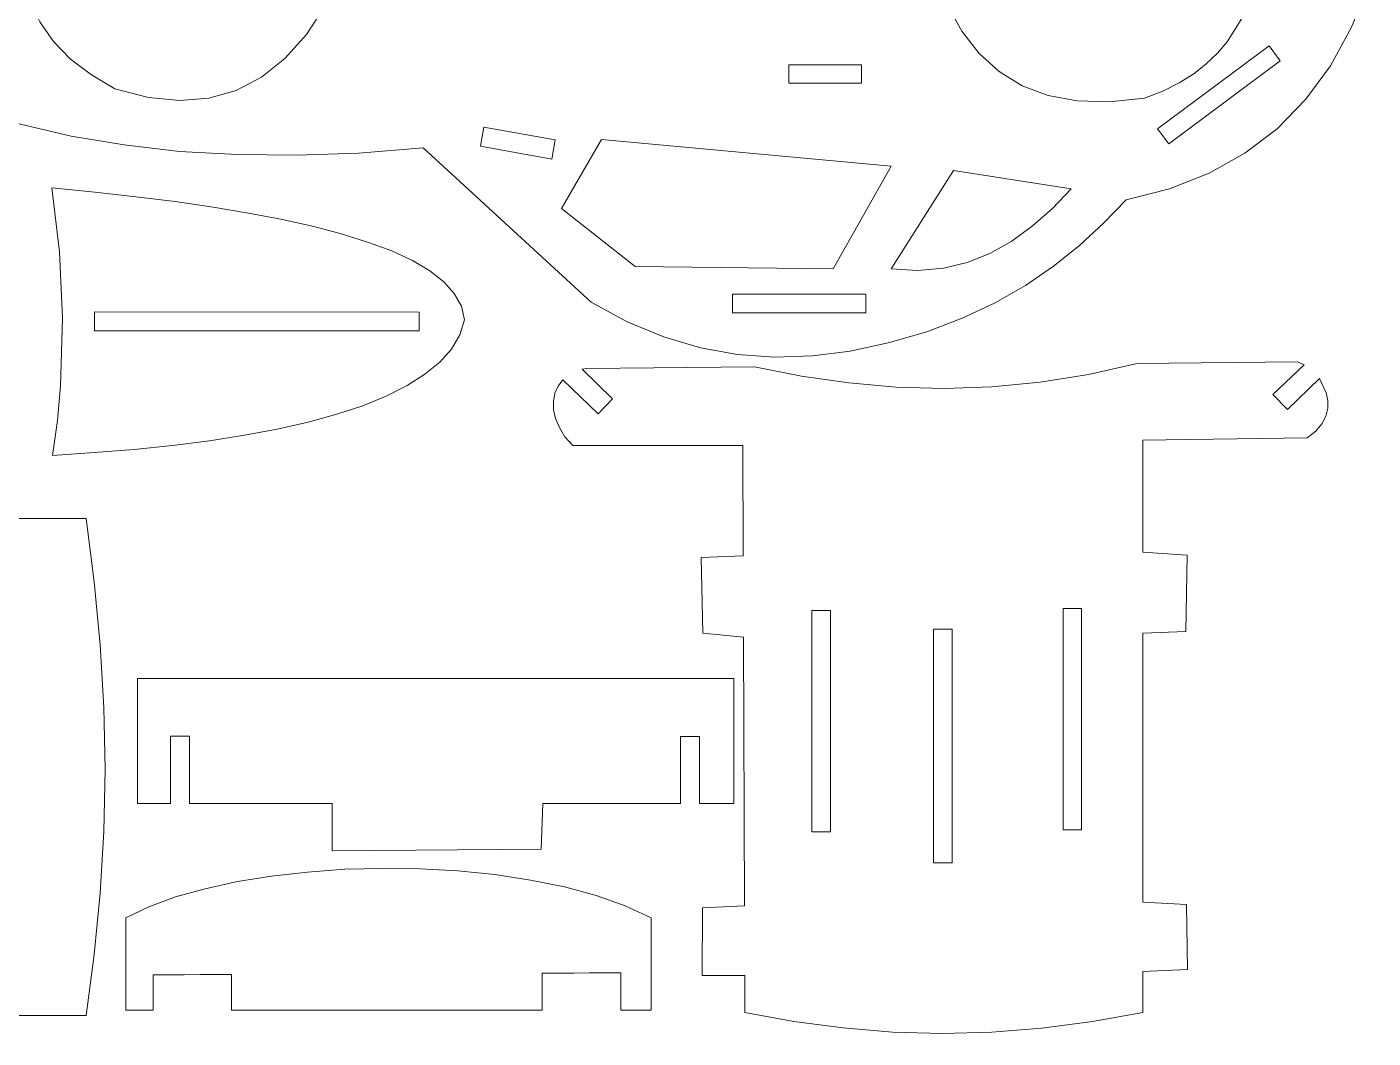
# Model space of a CAD drawing. Header units: millimetres. Extents: x -278 to 544, y 0 to 574.
# Drawn here: x -115.2 to 101.4, y 270.9 to 433.5 of the extents above; entities that cross this region are included whole.
import ezdxf

# ---------------------------------------------------------------- set-up
doc = ezdxf.new("R2010")
doc.units = ezdxf.units.MM
doc.header["$MEASUREMENT"] = 0
doc.layers.add('Camada 1', color=7, linetype='Continuous')
doc.layers.add('P', color=7, linetype='Continuous')

msp = doc.modelspace()

# ---------------------------------------------------------------- linework, layer by layer
at = {"layer": 'Camada 1', "color": 250, "lineweight": 9}
for points, knots in [([(-124.4336, 458.641), (-124.4336, 458.641), (-128.0576, 457.45), (-128.0576, 457.45), (-128.0576, 457.45), (-128.0576, 457.45), (-131.2601, 456.232), (-131.2601, 456.232), (-131.2601, 456.232), (-131.2601, 456.232), (-133.9586, 454.8835), (-133.9586, 454.8835), (-133.9586, 454.8835), (-133.9586, 454.8835), (-136.1546, 453.454), (-136.1546, 453.454), (-136.1546, 453.454), (-136.1546, 453.454), (-137.7686, 451.894), (-137.7686, 451.894), (-137.7686, 451.894), (-137.7686, 451.894), (-138.7736, 450.226), (-138.7736, 450.226), (-138.7736, 450.226), (-138.7736, 450.226), (-139.0376, 448.4005), (-139.0376, 448.4005), (-139.0376, 448.4005), (-139.0376, 448.4005), (-139.4621, 437.4205), (-139.4621, 437.4205), (-139.4621, 437.4205), (-139.4621, 437.4205), (-123.2156, 437.209), (-123.2156, 437.209), (-123.2156, 437.209), (-123.2156, 437.209), (-123.2156, 434.2195), (-123.2156, 434.2195), (-123.2156, 434.2195), (-123.2156, 434.2195), (-129.9101, 433.822), (-129.9101, 433.822), (-129.9101, 433.822), (-129.9101, 433.822), (-124.0886, 420.2755), (-124.0886, 420.2755), (-124.0886, 420.2755), (-124.0886, 420.2755), (-116.2571, 417.895), (-116.2571, 417.895), (-116.2571, 417.895), (-116.2571, 417.895), (-108.1346, 415.99), (-108.1346, 415.99), (-108.1346, 415.99), (-108.1346, 415.99), (-99.5891, 414.5605), (-99.5891, 414.5605), (-99.5891, 414.5605), (-99.5891, 414.5605), (-90.6986, 413.5285), (-90.6986, 413.5285), (-90.6986, 413.5285), (-90.6986, 413.5285), (-81.4121, 413.0005), (-81.4121, 413.0005), (-81.4121, 413.0005), (-81.4121, 413.0005), (-71.8076, 412.894), (-71.8076, 412.894), (-71.8076, 412.894), (-71.8076, 412.894), (-61.8056, 413.2645), (-61.8056, 413.2645), (-61.8056, 413.2645), (-61.8056, 413.2645), (-51.4616, 414.085), (-51.4616, 414.085), (-51.4616, 414.085), (-51.4616, 414.085), (-24.4211, 389.266), (-24.4211, 389.266), (-24.4211, 389.266), (-24.4211, 389.266), (-18.6266, 386.092), (-18.6266, 386.092), (-18.6266, 386.092), (-18.6266, 386.092), (-12.7526, 383.6845), (-12.7526, 383.6845), (-12.7526, 383.6845), (-12.7526, 383.6845), (-6.8261, 381.937), (-6.8261, 381.937), (-6.8261, 381.937), (-6.8261, 381.937), (-0.8726, 380.8525), (-0.8726, 380.8525), (-0.8726, 380.8525), (-0.8726, 380.8525), (5.1334, 380.4295), (5.1334, 380.4295), (5.1334, 380.4295), (5.1334, 380.4295), (11.1664, 380.641), (11.1664, 380.641), (11.1664, 380.641), (11.1664, 380.641), (17.2774, 381.382), (17.2774, 381.382), (17.2774, 381.382), (17.2774, 381.382), (23.3899, 382.705), (23.3899, 382.705), (23.3899, 382.705), (23.3899, 382.705), (29.5804, 384.5035), (29.5804, 384.5035), (29.5804, 384.5035), (29.5804, 384.5035), (35.2954, 386.6995), (35.2954, 386.6995), (35.2954, 386.6995), (35.2954, 386.6995), (40.5874, 389.188), (40.5874, 389.188), (40.5874, 389.188), (40.5874, 389.188), (45.4564, 391.966), (45.4564, 391.966), (45.4564, 391.966), (45.4564, 391.966), (49.9804, 395.0605), (49.9804, 395.0605), (49.9804, 395.0605), (49.9804, 395.0605), (54.1609, 398.395), (54.1609, 398.395), (54.1609, 398.395), (54.1609, 398.395), (58.0504, 401.9665), (58.0504, 401.9665), (58.0504, 401.9665), (58.0504, 401.9665), (61.7014, 405.724), (61.7014, 405.724), (61.7014, 405.724), (61.7014, 405.724), (68.6329, 407.497), (68.6329, 407.497), (68.6329, 407.497), (68.6329, 407.497), (75.0364, 410.0095), (75.0364, 410.0095), (75.0364, 410.0095), (75.0364, 410.0095), (80.7769, 413.2645), (80.7769, 413.2645), (80.7769, 413.2645), (80.7769, 413.2645), (85.9894, 417.1795), (85.9894, 417.1795), (85.9894, 417.1795), (85.9894, 417.1795), (90.5674, 421.9165), (90.5674, 421.9165), (90.5674, 421.9165), (90.5674, 421.9165), (94.5619, 427.288), (94.5619, 427.288), (94.5619, 427.288), (94.5619, 427.288), (97.9219, 433.5055), (97.9219, 433.5055), (97.9219, 433.5055), (97.9219, 433.5055), (100.7539, 440.3575), (100.7539, 440.3575), (100.7539, 440.3575), (100.7539, 440.3575), (100.9129, 440.914), (100.9129, 440.914), (100.9129, 440.914), (100.9129, 440.914), (89.4559, 440.914), (89.4559, 440.914), (89.4559, 440.914), (89.4559, 440.914), (89.4559, 443.8765), (89.4559, 443.8765), (89.4559, 443.8765), (89.4559, 443.8765), (101.4154, 443.8765), (101.4154, 443.8765), (101.4154, 443.8765), (101.4154, 443.8765), (101.3629, 447.184), (101.3629, 447.184), (101.3629, 447.184), (101.3629, 447.184), (100.3834, 449.989), (100.3834, 449.989), (100.3834, 449.989), (100.3834, 449.989), (98.6374, 452.3695), (98.6374, 452.3695), (98.6374, 452.3695), (98.6374, 452.3695), (96.0169, 454.249), (96.0169, 454.249), (96.0169, 454.249), (96.0169, 454.249), (84.3499, 454.249), (84.3499, 454.249), (84.3499, 454.249), (84.3499, 454.249), (84.0049, 449.1685), (84.0049, 449.1685), (84.0049, 449.1685), (84.0049, 449.1685), (83.3179, 444.247), (83.3179, 444.247), (83.3179, 444.247), (83.3179, 444.247), (82.1794, 439.564), (82.1794, 439.564), (82.1794, 439.564), (82.1794, 439.564), (80.4334, 435.199), (80.4334, 435.199), (80.4334, 435.199), (80.4334, 435.199), (77.9194, 431.176), (77.9194, 431.176), (77.9194, 431.176), (77.9194, 431.176), (76.3849, 429.3505), (76.3849, 429.3505), (76.3849, 429.3505), (76.3849, 429.3505), (74.5594, 427.6045), (74.5594, 427.6045), (74.5594, 427.6045), (74.5594, 427.6045), (72.5494, 426.0175), (72.5494, 426.0175), (72.5494, 426.0175), (72.5494, 426.0175), (70.1944, 424.5625), (70.1944, 424.5625), (70.1944, 424.5625), (70.1944, 424.5625), (67.5754, 423.2395), (67.5754, 423.2395), (67.5754, 423.2395), (67.5754, 423.2395), (64.6384, 422.101), (64.6384, 422.101), (64.6384, 422.101), (64.6384, 422.101), (58.9489, 421.519), (58.9489, 421.519), (58.9489, 421.519), (58.9489, 421.519), (53.7904, 421.651), (53.7904, 421.651), (53.7904, 421.651), (53.7904, 421.651), (49.1329, 422.5255), (49.1329, 422.5255), (49.1329, 422.5255), (49.1329, 422.5255), (44.9524, 424.0855), (44.9524, 424.0855), (44.9524, 424.0855), (44.9524, 424.0855), (41.2489, 426.361), (41.2489, 426.361), (41.2489, 426.361), (41.2489, 426.361), (38.0209, 429.271), (38.0209, 429.271), (38.0209, 429.271), (38.0209, 429.271), (35.2429, 432.844), (35.2429, 432.844), (35.2429, 432.844), (35.2429, 432.844), (32.8879, 437.077), (32.8879, 437.077), (32.8879, 437.077), (32.8879, 437.077), (-67.1246, 437.077), (-67.1246, 437.077), (-67.1246, 437.077), (-67.1246, 437.077), (-70.2731, 432.3415), (-70.2731, 432.3415), (-70.2731, 432.3415), (-70.2731, 432.3415), (-73.7126, 428.452), (-73.7126, 428.452), (-73.7126, 428.452), (-73.7126, 428.452), (-77.4701, 425.488), (-77.4701, 425.488), (-77.4701, 425.488), (-77.4701, 425.488), (-81.5711, 423.319), (-81.5711, 423.319), (-81.5711, 423.319), (-81.5711, 423.319), (-85.9886, 422.101), (-85.9886, 422.101), (-85.9886, 422.101), (-85.9886, 422.101), (-90.6461, 421.705), (-90.6461, 421.705), (-90.6461, 421.705), (-90.6461, 421.705), (-95.6996, 422.2075), (-95.6996, 422.2075), (-95.6996, 422.2075), (-95.6996, 422.2075), (-101.0711, 423.583), (-101.0711, 423.583), (-101.0711, 423.583), (-101.0711, 423.583), (-104.8541, 425.8315), (-104.8541, 425.8315), (-104.8541, 425.8315), (-104.8541, 425.8315), (-108.2141, 428.3725), (-108.2141, 428.3725), (-108.2141, 428.3725), (-108.2141, 428.3725), (-110.9921, 431.23), (-110.9921, 431.23), (-110.9921, 431.23), (-110.9921, 431.23), (-113.1881, 434.3515), (-113.1881, 434.3515), (-113.1881, 434.3515), (-113.1881, 434.3515), (-114.8816, 437.818), (-114.8816, 437.818), (-114.8816, 437.818), (-114.8816, 437.818), (-115.9136, 441.5755), (-115.9136, 441.5755), (-115.9136, 441.5755), (-115.9136, 441.5755), (-116.3111, 445.729), (-116.3111, 445.729), (-116.3111, 445.729), (-116.3111, 445.729), (-116.0201, 450.2005), (-116.0201, 450.2005), (-116.0201, 450.2005), (-116.0201, 450.2005), (-115.0676, 452.872), (-115.0676, 452.872), (-115.0676, 452.872), (-115.0676, 452.872), (-114.5906, 455.122), (-114.5906, 455.122), (-114.5906, 455.122), (-114.5906, 455.122), (-114.4856, 456.9475), (-114.4856, 456.9475), (-114.4856, 456.9475), (-114.4856, 456.9475), (-114.8291, 458.323), (-114.8291, 458.323), (-114.8291, 458.323), (-114.8291, 458.323), (-115.5701, 459.328), (-115.5701, 459.328), (-115.5701, 459.328), (-115.5701, 459.328), (-116.7596, 459.8845), (-116.7596, 459.8845), (-116.7596, 459.8845), (-116.7596, 459.8845), (-118.4006, 460.0165), (-118.4006, 460.0165), (-118.4006, 460.0165), (-118.4006, 460.0165), (-120.4376, 459.7255), (-120.4376, 459.7255), (-120.4376, 459.7255), (-120.4376, 459.7255), (-124.4336, 458.641), (-124.4336, 458.641)], [0, 0, 0, 0, 0.01, 0.01, 0.01, 0.01, 0.02, 0.02, 0.02, 0.02, 0.03, 0.03, 0.03, 0.03, 0.04, 0.04, 0.04, 0.04, 0.05, 0.05, 0.05, 0.05, 0.06, 0.06, 0.06, 0.06, 0.07, 0.07, 0.07, 0.07, 0.08, 0.08, 0.08, 0.08, 0.09, 0.09, 0.09, 0.09, 0.1, 0.1, 0.1, 0.1, 0.11, 0.11, 0.11, 0.11, 0.12, 0.12, 0.12, 0.12, 0.13, 0.13, 0.13, 0.13, 0.14, 0.14, 0.14, 0.14, 0.15, 0.15, 0.15, 0.15, 0.16, 0.16, 0.16, 0.16, 0.17, 0.17, 0.17, 0.17, 0.18, 0.18, 0.18, 0.18, 0.19, 0.19, 0.19, 0.19, 0.2, 0.2, 0.2, 0.2, 0.21, 0.21, 0.21, 0.21, 0.22, 0.22, 0.22, 0.22, 0.23, 0.23, 0.23, 0.23, 0.24, 0.24, 0.24, 0.24, 0.25, 0.25, 0.25, 0.25, 0.26, 0.26, 0.26, 0.26, 0.27, 0.27, 0.27, 0.27, 0.28, 0.28, 0.28, 0.28, 0.29, 0.29, 0.29, 0.29, 0.3, 0.3, 0.3, 0.3, 0.31, 0.31, 0.31, 0.31, 0.32, 0.32, 0.32, 0.32, 0.33, 0.33, 0.33, 0.33, 0.34, 0.34, 0.34, 0.34, 0.35, 0.35, 0.35, 0.35, 0.36, 0.36, 0.36, 0.36, 0.37, 0.37, 0.37, 0.37, 0.38, 0.38, 0.38, 0.38, 0.39, 0.39, 0.39, 0.39, 0.4, 0.4, 0.4, 0.4, 0.41, 0.41, 0.41, 0.41, 0.42, 0.42, 0.42, 0.42, 0.43, 0.43, 0.43, 0.43, 0.44, 0.44, 0.44, 0.44, 0.45, 0.45, 0.45, 0.45, 0.46, 0.46, 0.46, 0.46, 0.47, 0.47, 0.47, 0.47, 0.48, 0.48, 0.48, 0.48, 0.49, 0.49, 0.49, 0.49, 0.5, 0.5, 0.5, 0.5, 0.51, 0.51, 0.51, 0.51, 0.52, 0.52, 0.52, 0.52, 0.53, 0.53, 0.53, 0.53, 0.54, 0.54, 0.54, 0.54, 0.55, 0.55, 0.55, 0.55, 0.56, 0.56, 0.56, 0.56, 0.57, 0.57, 0.57, 0.57, 0.58, 0.58, 0.58, 0.58, 0.59, 0.59, 0.59, 0.59, 0.6, 0.6, 0.6, 0.6, 0.61, 0.61, 0.61, 0.61, 0.62, 0.62, 0.62, 0.62, 0.63, 0.63, 0.63, 0.63, 0.64, 0.64, 0.64, 0.64, 0.65, 0.65, 0.65, 0.65, 0.66, 0.66, 0.66, 0.66, 0.67, 0.67, 0.67, 0.67, 0.68, 0.68, 0.68, 0.68, 0.69, 0.69, 0.69, 0.69, 0.7, 0.7, 0.7, 0.7, 0.71, 0.71, 0.71, 0.71, 0.72, 0.72, 0.72, 0.72, 0.73, 0.73, 0.73, 0.73, 0.74, 0.74, 0.74, 0.74, 0.75, 0.75, 0.75, 0.75, 0.76, 0.76, 0.76, 0.76, 0.77, 0.77, 0.77, 0.77, 0.78, 0.78, 0.78, 0.78, 0.79, 0.79, 0.79, 0.79, 0.8, 0.8, 0.8, 0.8, 0.81, 0.81, 0.81, 0.81, 0.82, 0.82, 0.82, 0.82, 0.83, 0.83, 0.83, 0.83, 0.84, 0.84, 0.84, 0.84, 0.85, 0.85, 0.85, 0.85, 0.86, 0.86, 0.86, 0.86, 0.87, 0.87, 0.87, 0.87, 0.88, 0.88, 0.88, 0.88, 0.89, 0.89, 0.89, 0.89, 0.9, 0.9, 0.9, 0.9, 0.91, 0.91, 0.91, 0.91, 0.92, 0.92, 0.92, 0.92, 0.93, 0.93, 0.93, 0.93, 0.94, 0.94, 0.94, 0.94, 0.95, 0.95, 0.95, 0.95, 0.96, 0.96, 0.96, 0.96, 0.97, 0.97, 0.97, 0.97, 0.98, 0.98, 0.98, 0.98, 1, 1, 1, 1]), ([(84.6934, 430.5145), (84.6934, 430.5145), (66.7279, 417.154), (66.7279, 417.154), (66.7279, 417.154), (66.7279, 417.154), (68.5279, 414.7195), (68.5279, 414.7195), (68.5279, 414.7195), (68.5279, 414.7195), (86.4664, 428.0815), (86.4664, 428.0815), (86.4664, 428.0815), (86.4664, 428.0815), (84.6934, 430.5145), (84.6934, 430.5145)], [0, 0, 0, 0, 0.2, 0.2, 0.2, 0.2, 0.4, 0.4, 0.4, 0.4, 0.6, 0.6, 0.6, 0.6, 1, 1, 1, 1]), ([(19.0774, 427.4777), (19.0774, 427.4777), (7.4089, 427.4777), (7.4089, 427.4777), (7.4089, 427.4777), (7.4089, 427.4777), (7.4089, 424.4777), (7.4089, 424.4777), (7.4089, 424.4777), (7.4089, 424.4777), (19.0774, 424.4777), (19.0774, 424.4777), (19.0774, 424.4777), (19.0774, 424.4777), (19.0774, 427.4777), (19.0774, 427.4777)], [0, 0, 0, 0, 0.2, 0.2, 0.2, 0.2, 0.4, 0.4, 0.4, 0.4, 0.6, 0.6, 0.6, 0.6, 1, 1, 1, 1]), ([(-30.2156, 415.381), (-30.2156, 415.381), (-41.6981, 417.445), (-41.6981, 417.445), (-41.6981, 417.445), (-41.6981, 417.445), (-42.2276, 414.376), (-42.2276, 414.376), (-42.2276, 414.376), (-42.2276, 414.376), (-30.7706, 412.285), (-30.7706, 412.285), (-30.7706, 412.285), (-30.7706, 412.285), (-30.2156, 415.381), (-30.2156, 415.381)], [0, 0, 0, 0, 0.2, 0.2, 0.2, 0.2, 0.4, 0.4, 0.4, 0.4, 0.6, 0.6, 0.6, 0.6, 1, 1, 1, 1]), ([(23.8399, 411.148), (23.8399, 411.148), (-22.7531, 415.4335), (-22.7531, 415.4335), (-22.7531, 415.4335), (-22.7531, 415.4335), (-29.1836, 404.3215), (-29.1836, 404.3215), (-29.1836, 404.3215), (-29.1836, 404.3215), (-17.3561, 395.008), (-17.3561, 395.008), (-17.3561, 395.008), (-17.3561, 395.008), (14.4994, 394.6375), (14.4994, 394.6375), (14.4994, 394.6375), (14.4994, 394.6375), (23.8399, 411.148), (23.8399, 411.148)], [0, 0, 0, 0, 0.16666667, 0.16666667, 0.16666667, 0.16666667, 0.33333333, 0.33333333, 0.33333333, 0.33333333, 0.5, 0.5, 0.5, 0.5, 0.66666667, 0.66666667, 0.66666667, 0.66666667, 1, 1, 1, 1]), ([(33.8929, 410.434), (33.8929, 410.434), (23.8399, 394.6375), (23.8399, 394.6375), (23.8399, 394.6375), (23.8399, 394.6375), (28.1524, 394.3465), (28.1524, 394.3465), (28.1524, 394.3465), (28.1524, 394.3465), (32.2534, 394.717), (32.2534, 394.717), (32.2534, 394.717), (32.2534, 394.717), (36.0889, 395.6695), (36.0889, 395.6695), (36.0889, 395.6695), (36.0889, 395.6695), (39.7414, 397.1245), (39.7414, 397.1245), (39.7414, 397.1245), (39.7414, 397.1245), (43.2859, 399.109), (43.2859, 399.109), (43.2859, 399.109), (43.2859, 399.109), (46.5934, 401.5435), (46.5934, 401.5435), (46.5934, 401.5435), (46.5934, 401.5435), (49.7944, 404.3485), (49.7944, 404.3485), (49.7944, 404.3485), (49.7944, 404.3485), (52.8379, 407.5225), (52.8379, 407.5225), (52.8379, 407.5225), (52.8379, 407.5225), (33.8929, 410.434), (33.8929, 410.434)], [0, 0, 0, 0, 0.09090909, 0.09090909, 0.09090909, 0.09090909, 0.18181818, 0.18181818, 0.18181818, 0.18181818, 0.27272727, 0.27272727, 0.27272727, 0.27272727, 0.36363636, 0.36363636, 0.36363636, 0.36363636, 0.45454545, 0.45454545, 0.45454545, 0.45454545, 0.54545455, 0.54545455, 0.54545455, 0.54545455, 0.63636364, 0.63636364, 0.63636364, 0.63636364, 0.72727273, 0.72727273, 0.72727273, 0.72727273, 0.81818182, 0.81818182, 0.81818182, 0.81818182, 1, 1, 1, 1]), ([(19.7914, 390.5418), (19.7914, 390.5418), (-1.6661, 390.5418), (-1.6661, 390.5418), (-1.6661, 390.5418), (-1.6661, 390.5418), (-1.6661, 387.5418), (-1.6661, 387.5418), (-1.6661, 387.5418), (-1.6661, 387.5418), (19.7914, 387.5418), (19.7914, 387.5418), (19.7914, 387.5418), (19.7914, 387.5418), (19.7914, 390.5418), (19.7914, 390.5418)], [0, 0, 0, 0, 0.2, 0.2, 0.2, 0.2, 0.4, 0.4, 0.4, 0.4, 0.6, 0.6, 0.6, 0.6, 1, 1, 1, 1]), ([(-30.2662, 374.6146), (-30.2662, 374.6146), (-29.7637, 375.7786), (-29.7637, 375.7786), (-29.7637, 375.7786), (-29.7637, 375.7786), (-28.9702, 376.7566), (-28.9702, 376.7566), (-28.9702, 376.7566), (-28.9702, 376.7566), (-23.3077, 371.3326), (-23.3077, 371.3326), (-23.3077, 371.3326), (-23.3077, 371.3326), (-20.9797, 373.7401), (-20.9797, 373.7401), (-20.9797, 373.7401), (-20.9797, 373.7401), (-25.9012, 378.4771), (-25.9012, 378.4771), (-25.9012, 378.4771), (-25.9012, 378.4771), (-25.1857, 378.6091), (-25.1857, 378.6091), (-25.1857, 378.6091), (-25.1857, 378.6091), (1.8803, 378.8731), (1.8803, 378.8731), (1.8803, 378.8731), (1.8803, 378.8731), (9.4478, 377.3656), (9.4478, 377.3656), (9.4478, 377.3656), (9.4478, 377.3656), (17.0153, 376.2811), (17.0153, 376.2811), (17.0153, 376.2811), (17.0153, 376.2811), (24.6353, 375.5926), (24.6353, 375.5926), (24.6353, 375.5926), (24.6353, 375.5926), (32.3603, 375.4081), (32.3603, 375.4081), (32.3603, 375.4081), (32.3603, 375.4081), (40.0343, 375.6451), (40.0343, 375.6451), (40.0343, 375.6451), (40.0343, 375.6451), (47.8388, 376.3861), (47.8388, 376.3861), (47.8388, 376.3861), (47.8388, 376.3861), (55.5908, 377.6296), (55.5908, 377.6296), (55.5908, 377.6296), (55.5908, 377.6296), (63.4493, 379.4026), (63.4493, 379.4026), (63.4493, 379.4026), (63.4493, 379.4026), (89.2463, 379.6681), (89.2463, 379.6681), (89.2463, 379.6681), (89.2463, 379.6681), (90.3308, 379.2181), (90.3308, 379.2181), (90.3308, 379.2181), (90.3308, 379.2181), (85.2773, 374.4016), (85.2773, 374.4016), (85.2773, 374.4016), (85.2773, 374.4016), (87.6323, 371.9941), (87.6323, 371.9941), (87.6323, 371.9941), (87.6323, 371.9941), (92.7908, 376.9681), (92.7908, 376.9681), (92.7908, 376.9681), (92.7908, 376.9681), (93.8768, 374.6926), (93.8768, 374.6926), (93.8768, 374.6926), (93.8768, 374.6926), (94.1138, 373.4491), (94.1138, 373.4491), (94.1138, 373.4491), (94.1138, 373.4491), (94.1138, 372.2056), (94.1138, 372.2056), (94.1138, 372.2056), (94.1138, 372.2056), (93.7973, 370.9366), (93.7973, 370.9366), (93.7973, 370.9366), (93.7973, 370.9366), (93.1883, 369.6931), (93.1883, 369.6931), (93.1883, 369.6931), (93.1883, 369.6931), (92.2088, 368.5021), (92.2088, 368.5021), (92.2088, 368.5021), (92.2088, 368.5021), (90.8078, 367.4431), (90.8078, 367.4431), (90.8078, 367.4431), (90.8078, 367.4431), (64.3748, 367.0996), (64.3748, 367.0996), (64.3748, 367.0996), (64.3748, 367.0996), (64.3748, 349.0546), (64.3748, 349.0546), (64.3748, 349.0546), (64.3748, 349.0546), (71.5193, 348.5791), (71.5193, 348.5791), (71.5193, 348.5791), (71.5193, 348.5791), (71.2538, 336.3016), (71.2538, 336.3016), (71.2538, 336.3016), (71.2538, 336.3016), (64.3748, 336.0106), (64.3748, 336.0106), (64.3748, 336.0106), (64.3748, 336.0106), (64.3748, 292.7776), (64.3748, 292.7776), (64.3748, 292.7776), (64.3748, 292.7776), (71.3603, 292.3546), (71.3603, 292.3546), (71.3603, 292.3546), (71.3603, 292.3546), (71.5718, 281.9041), (71.5718, 281.9041), (71.5718, 281.9041), (71.5718, 281.9041), (64.3748, 281.5861), (64.3748, 281.5861), (64.3748, 281.5861), (64.3748, 281.5861), (64.3748, 275.0251), (64.3748, 275.0251), (64.3748, 275.0251), (64.3748, 275.0251), (56.2523, 273.5431), (56.2523, 273.5431), (56.2523, 273.5431), (56.2523, 273.5431), (48.1028, 272.4586), (48.1028, 272.4586), (48.1028, 272.4586), (48.1028, 272.4586), (40.0343, 271.8226), (40.0343, 271.8226), (40.0343, 271.8226), (40.0343, 271.8226), (32.0438, 271.6111), (32.0438, 271.6111), (32.0438, 271.6111), (32.0438, 271.6111), (24.0533, 271.8496), (24.0533, 271.8496), (24.0533, 271.8496), (24.0533, 271.8496), (16.1153, 272.5381), (16.1153, 272.5381), (16.1153, 272.5381), (16.1153, 272.5381), (8.1773, 273.5701), (8.1773, 273.5701), (8.1773, 273.5701), (8.1773, 273.5701), (0.3203, 275.0251), (0.3203, 275.0251), (0.3203, 275.0251), (0.3203, 275.0251), (0.2933, 280.9516), (0.2933, 280.9516), (0.2933, 280.9516), (0.2933, 280.9516), (-6.5857, 280.9516), (-6.5857, 280.9516), (-6.5857, 280.9516), (-6.5857, 280.9516), (-6.5062, 291.8251), (-6.5062, 291.8251), (-6.5062, 291.8251), (-6.5062, 291.8251), (0.2408, 292.1431), (0.2408, 292.1431), (0.2408, 292.1431), (0.2408, 292.1431), (0.0818, 335.4031), (0.0818, 335.4031), (0.0818, 335.4031), (0.0818, 335.4031), (-6.4537, 336.0106), (-6.4537, 336.0106), (-6.4537, 336.0106), (-6.4537, 336.0106), (-6.7177, 348.2086), (-6.7177, 348.2086), (-6.7177, 348.2086), (-6.7177, 348.2086), (0.0293, 348.4471), (0.0293, 348.4471), (0.0293, 348.4471), (0.0293, 348.4471), (0.0023, 366.1996), (0.0023, 366.1996), (0.0023, 366.1996), (0.0023, 366.1996), (-27.3817, 366.1996), (-27.3817, 366.1996), (-27.3817, 366.1996), (-27.3817, 366.1996), (-28.6522, 367.6291), (-28.6522, 367.6291), (-28.6522, 367.6291), (-28.6522, 367.6291), (-29.5522, 369.0841), (-29.5522, 369.0841), (-29.5522, 369.0841), (-29.5522, 369.0841), (-30.1867, 370.5391), (-30.1867, 370.5391), (-30.1867, 370.5391), (-30.1867, 370.5391), (-30.5047, 371.9686), (-30.5047, 371.9686), (-30.5047, 371.9686), (-30.5047, 371.9686), (-30.5047, 373.3171), (-30.5047, 373.3171), (-30.5047, 373.3171), (-30.5047, 373.3171), (-30.2662, 374.6146), (-30.2662, 374.6146)], [0, 0, 0, 0, 0.01612903, 0.01612903, 0.01612903, 0.01612903, 0.03225806, 0.03225806, 0.03225806, 0.03225806, 0.0483871, 0.0483871, 0.0483871, 0.0483871, 0.06451613, 0.06451613, 0.06451613, 0.06451613, 0.08064516, 0.08064516, 0.08064516, 0.08064516, 0.09677419, 0.09677419, 0.09677419, 0.09677419, 0.11290323, 0.11290323, 0.11290323, 0.11290323, 0.12903226, 0.12903226, 0.12903226, 0.12903226, 0.14516129, 0.14516129, 0.14516129, 0.14516129, 0.16129032, 0.16129032, 0.16129032, 0.16129032, 0.17741935, 0.17741935, 0.17741935, 0.17741935, 0.19354839, 0.19354839, 0.19354839, 0.19354839, 0.20967742, 0.20967742, 0.20967742, 0.20967742, 0.22580645, 0.22580645, 0.22580645, 0.22580645, 0.24193548, 0.24193548, 0.24193548, 0.24193548, 0.25806452, 0.25806452, 0.25806452, 0.25806452, 0.27419355, 0.27419355, 0.27419355, 0.27419355, 0.29032258, 0.29032258, 0.29032258, 0.29032258, 0.30645161, 0.30645161, 0.30645161, 0.30645161, 0.32258065, 0.32258065, 0.32258065, 0.32258065, 0.33870968, 0.33870968, 0.33870968, 0.33870968, 0.35483871, 0.35483871, 0.35483871, 0.35483871, 0.37096774, 0.37096774, 0.37096774, 0.37096774, 0.38709677, 0.38709677, 0.38709677, 0.38709677, 0.40322581, 0.40322581, 0.40322581, 0.40322581, 0.41935484, 0.41935484, 0.41935484, 0.41935484, 0.43548387, 0.43548387, 0.43548387, 0.43548387, 0.4516129, 0.4516129, 0.4516129, 0.4516129, 0.46774194, 0.46774194, 0.46774194, 0.46774194, 0.48387097, 0.48387097, 0.48387097, 0.48387097, 0.5, 0.5, 0.5, 0.5, 0.51612903, 0.51612903, 0.51612903, 0.51612903, 0.53225806, 0.53225806, 0.53225806, 0.53225806, 0.5483871, 0.5483871, 0.5483871, 0.5483871, 0.56451613, 0.56451613, 0.56451613, 0.56451613, 0.58064516, 0.58064516, 0.58064516, 0.58064516, 0.59677419, 0.59677419, 0.59677419, 0.59677419, 0.61290323, 0.61290323, 0.61290323, 0.61290323, 0.62903226, 0.62903226, 0.62903226, 0.62903226, 0.64516129, 0.64516129, 0.64516129, 0.64516129, 0.66129032, 0.66129032, 0.66129032, 0.66129032, 0.67741935, 0.67741935, 0.67741935, 0.67741935, 0.69354839, 0.69354839, 0.69354839, 0.69354839, 0.70967742, 0.70967742, 0.70967742, 0.70967742, 0.72580645, 0.72580645, 0.72580645, 0.72580645, 0.74193548, 0.74193548, 0.74193548, 0.74193548, 0.75806452, 0.75806452, 0.75806452, 0.75806452, 0.77419355, 0.77419355, 0.77419355, 0.77419355, 0.79032258, 0.79032258, 0.79032258, 0.79032258, 0.80645161, 0.80645161, 0.80645161, 0.80645161, 0.82258065, 0.82258065, 0.82258065, 0.82258065, 0.83870968, 0.83870968, 0.83870968, 0.83870968, 0.85483871, 0.85483871, 0.85483871, 0.85483871, 0.87096774, 0.87096774, 0.87096774, 0.87096774, 0.88709677, 0.88709677, 0.88709677, 0.88709677, 0.90322581, 0.90322581, 0.90322581, 0.90322581, 0.91935484, 0.91935484, 0.91935484, 0.91935484, 0.93548387, 0.93548387, 0.93548387, 0.93548387, 0.9516129, 0.9516129, 0.9516129, 0.9516129, 0.96774194, 0.96774194, 0.96774194, 0.96774194, 1, 1, 1, 1]), ([(-147.2648, 274.5448), (-147.2648, 274.5448), (-164.4893, 274.5448), (-164.4893, 274.5448), (-164.4893, 274.5448), (-164.4893, 274.5448), (-164.4893, 354.4483), (-164.4893, 354.4483), (-164.4893, 354.4483), (-164.4893, 354.4483), (-147.4508, 354.4483), (-147.4508, 354.4483), (-147.4508, 354.4483), (-147.4508, 354.4483), (-147.2648, 357.6763), (-147.2648, 357.6763), (-147.2648, 357.6763), (-147.2648, 357.6763), (-123.8498, 357.9943), (-123.8498, 357.9943), (-123.8498, 357.9943), (-123.8498, 357.9943), (-123.6383, 354.4483), (-123.6383, 354.4483), (-123.6383, 354.4483), (-123.6383, 354.4483), (-105.7253, 354.4483), (-105.7253, 354.4483), (-105.7253, 354.4483), (-105.7253, 354.4483), (-104.4023, 344.2618), (-104.4023, 344.2618), (-104.4023, 344.2618), (-104.4023, 344.2618), (-103.4498, 334.1278), (-103.4498, 334.1278), (-103.4498, 334.1278), (-103.4498, 334.1278), (-102.8423, 324.0478), (-102.8423, 324.0478), (-102.8423, 324.0478), (-102.8423, 324.0478), (-102.6563, 314.0728), (-102.6563, 314.0728), (-102.6563, 314.0728), (-102.6563, 314.0728), (-102.8423, 304.0978), (-102.8423, 304.0978), (-102.8423, 304.0978), (-102.8423, 304.0978), (-103.4498, 294.1768), (-103.4498, 294.1768), (-103.4498, 294.1768), (-103.4498, 294.1768), (-104.4023, 284.3338), (-104.4023, 284.3338), (-104.4023, 284.3338), (-104.4023, 284.3338), (-105.7253, 274.5448), (-105.7253, 274.5448), (-105.7253, 274.5448), (-105.7253, 274.5448), (-123.6383, 274.5448), (-123.6383, 274.5448), (-123.6383, 274.5448), (-123.6383, 274.5448), (-124.0883, 270.9988), (-124.0883, 270.9988), (-124.0883, 270.9988), (-124.0883, 270.9988), (-147.0278, 270.8923), (-147.0278, 270.8923), (-147.0278, 270.8923), (-147.0278, 270.8923), (-147.2648, 274.5448), (-147.2648, 274.5448)], [0, 0, 0, 0, 0.05, 0.05, 0.05, 0.05, 0.1, 0.1, 0.1, 0.1, 0.15, 0.15, 0.15, 0.15, 0.2, 0.2, 0.2, 0.2, 0.25, 0.25, 0.25, 0.25, 0.3, 0.3, 0.3, 0.3, 0.35, 0.35, 0.35, 0.35, 0.4, 0.4, 0.4, 0.4, 0.45, 0.45, 0.45, 0.45, 0.5, 0.5, 0.5, 0.5, 0.55, 0.55, 0.55, 0.55, 0.6, 0.6, 0.6, 0.6, 0.65, 0.65, 0.65, 0.65, 0.7, 0.7, 0.7, 0.7, 0.75, 0.75, 0.75, 0.75, 0.8, 0.8, 0.8, 0.8, 0.85, 0.85, 0.85, 0.85, 0.9, 0.9, 0.9, 0.9, 1, 1, 1, 1]), ([(11.0836, 304.0501), (11.0836, 304.0501), (11.0836, 339.6886), (11.0836, 339.6886), (11.0836, 339.6886), (11.0836, 339.6886), (14.0836, 339.6886), (14.0836, 339.6886), (14.0836, 339.6886), (14.0836, 339.6886), (14.0836, 304.0501), (14.0836, 304.0501), (14.0836, 304.0501), (14.0836, 304.0501), (11.0836, 304.0501), (11.0836, 304.0501)], [0, 0, 0, 0, 0.2, 0.2, 0.2, 0.2, 0.4, 0.4, 0.4, 0.4, 0.6, 0.6, 0.6, 0.6, 1, 1, 1, 1]), ([(51.5116, 304.3666), (51.5116, 304.3666), (51.5116, 340.0066), (51.5116, 340.0066), (51.5116, 340.0066), (51.5116, 340.0066), (54.5116, 340.0066), (54.5116, 340.0066), (54.5116, 340.0066), (54.5116, 340.0066), (54.5116, 304.3666), (54.5116, 304.3666), (54.5116, 304.3666), (54.5116, 304.3666), (51.5116, 304.3666), (51.5116, 304.3666)], [0, 0, 0, 0, 0.2, 0.2, 0.2, 0.2, 0.4, 0.4, 0.4, 0.4, 0.6, 0.6, 0.6, 0.6, 1, 1, 1, 1]), ([(30.6758, 299.1016), (30.6758, 299.1016), (30.6758, 336.6466), (30.6758, 336.6466), (30.6758, 336.6466), (30.6758, 336.6466), (33.6758, 336.6466), (33.6758, 336.6466), (33.6758, 336.6466), (33.6758, 336.6466), (33.6758, 299.1016), (33.6758, 299.1016), (33.6758, 299.1016), (33.6758, 299.1016), (30.6758, 299.1016), (30.6758, 299.1016)], [0, 0, 0, 0, 0.2, 0.2, 0.2, 0.2, 0.4, 0.4, 0.4, 0.4, 0.6, 0.6, 0.6, 0.6, 1, 1, 1, 1]), ([(-97.4706, 328.7295), (-97.4706, 328.7295), (-1.4796, 328.7295), (-1.4796, 328.7295), (-1.4796, 328.7295), (-1.4796, 328.7295), (-1.4796, 308.649), (-1.4796, 308.649), (-1.4796, 308.649), (-1.4796, 308.649), (-6.9831, 308.649), (-6.9831, 308.649), (-6.9831, 308.649), (-6.9831, 308.649), (-6.9831, 319.3905), (-6.9831, 319.3905), (-6.9831, 319.3905), (-6.9831, 319.3905), (-10.0791, 319.3905), (-10.0791, 319.3905), (-10.0791, 319.3905), (-10.0791, 319.3905), (-10.0791, 308.649), (-10.0791, 308.649), (-10.0791, 308.649), (-10.0791, 308.649), (-32.1981, 308.649), (-32.1981, 308.649), (-32.1981, 308.649), (-32.1981, 308.649), (-32.4891, 301.266), (-32.4891, 301.266), (-32.4891, 301.266), (-32.4891, 301.266), (-66.0906, 301.002), (-66.0906, 301.002), (-66.0906, 301.002), (-66.0906, 301.002), (-66.1431, 308.649), (-66.1431, 308.649), (-66.1431, 308.649), (-66.1431, 308.649), (-89.0571, 308.649), (-89.0571, 308.649), (-89.0571, 308.649), (-89.0571, 308.649), (-89.0571, 319.47), (-89.0571, 319.47), (-89.0571, 319.47), (-89.0571, 319.47), (-92.1261, 319.47), (-92.1261, 319.47), (-92.1261, 319.47), (-92.1261, 319.47), (-92.1261, 308.649), (-92.1261, 308.649), (-92.1261, 308.649), (-92.1261, 308.649), (-97.4706, 308.649), (-97.4706, 308.649), (-97.4706, 308.649), (-97.4706, 308.649), (-97.4706, 328.7295), (-97.4706, 328.7295)], [0, 0, 0, 0, 0.05882353, 0.05882353, 0.05882353, 0.05882353, 0.11764706, 0.11764706, 0.11764706, 0.11764706, 0.17647059, 0.17647059, 0.17647059, 0.17647059, 0.23529412, 0.23529412, 0.23529412, 0.23529412, 0.29411765, 0.29411765, 0.29411765, 0.29411765, 0.35294118, 0.35294118, 0.35294118, 0.35294118, 0.41176471, 0.41176471, 0.41176471, 0.41176471, 0.47058824, 0.47058824, 0.47058824, 0.47058824, 0.52941176, 0.52941176, 0.52941176, 0.52941176, 0.58823529, 0.58823529, 0.58823529, 0.58823529, 0.64705882, 0.64705882, 0.64705882, 0.64705882, 0.70588235, 0.70588235, 0.70588235, 0.70588235, 0.76470588, 0.76470588, 0.76470588, 0.76470588, 0.82352941, 0.82352941, 0.82352941, 0.82352941, 0.88235294, 0.88235294, 0.88235294, 0.88235294, 1, 1, 1, 1]), ([(-14.7756, 275.3637), (-14.7756, 275.3637), (-19.6701, 275.3637), (-19.6701, 275.3637), (-19.6701, 275.3637), (-19.6701, 275.3637), (-19.6701, 281.3697), (-19.6701, 281.3697), (-19.6701, 281.3697), (-19.6701, 281.3697), (-22.2096, 281.3697), (-22.2096, 281.3697), (-22.2096, 281.3697), (-22.2096, 281.3697), (-24.6966, 281.3697), (-24.6966, 281.3697), (-24.6966, 281.3697), (-24.6966, 281.3697), (-27.2376, 281.3172), (-27.2376, 281.3172), (-27.2376, 281.3172), (-27.2376, 281.3172), (-29.7516, 281.3172), (-29.7516, 281.3172), (-29.7516, 281.3172), (-29.7516, 281.3172), (-32.2911, 281.3172), (-32.2911, 281.3172), (-32.2911, 281.3172), (-32.2911, 281.3172), (-32.2911, 275.3637), (-32.2911, 275.3637), (-32.2911, 275.3637), (-32.2911, 275.3637), (-82.3236, 275.3637), (-82.3236, 275.3637), (-82.3236, 275.3637), (-82.3236, 275.3637), (-82.3236, 281.1327), (-82.3236, 281.1327), (-82.3236, 281.1327), (-82.3236, 281.1327), (-84.8631, 281.1327), (-84.8631, 281.1327), (-84.8631, 281.1327), (-84.8631, 281.1327), (-87.3771, 281.1327), (-87.3771, 281.1327), (-87.3771, 281.1327), (-87.3771, 281.1327), (-89.9166, 281.0787), (-89.9166, 281.0787), (-89.9166, 281.0787), (-89.9166, 281.0787), (-92.4036, 281.0787), (-92.4036, 281.0787), (-92.4036, 281.0787), (-92.4036, 281.0787), (-94.9446, 281.0787), (-94.9446, 281.0787), (-94.9446, 281.0787), (-94.9446, 281.0787), (-94.9446, 275.3637), (-94.9446, 275.3637), (-94.9446, 275.3637), (-94.9446, 275.3637), (-99.3096, 275.3637), (-99.3096, 275.3637), (-99.3096, 275.3637), (-99.3096, 275.3637), (-99.3096, 290.2077), (-99.3096, 290.2077), (-99.3096, 290.2077), (-99.3096, 290.2077), (-95.6316, 292.0062), (-95.6316, 292.0062), (-95.6316, 292.0062), (-95.6316, 292.0062), (-91.3461, 293.5947), (-91.3461, 293.5947), (-91.3461, 293.5947), (-91.3461, 293.5947), (-86.5311, 294.9177), (-86.5311, 294.9177), (-86.5311, 294.9177), (-86.5311, 294.9177), (-81.3711, 296.0547), (-81.3711, 296.0547), (-81.3711, 296.0547), (-81.3711, 296.0547), (-75.8676, 296.9547), (-75.8676, 296.9547), (-75.8676, 296.9547), (-75.8676, 296.9547), (-70.0731, 297.5892), (-70.0731, 297.5892), (-70.0731, 297.5892), (-70.0731, 297.5892), (-64.0671, 298.0392), (-64.0671, 298.0392), (-64.0671, 298.0392), (-64.0671, 298.0392), (-57.9816, 298.1712), (-57.9816, 298.1712), (-57.9816, 298.1712), (-57.9816, 298.1712), (-51.9231, 298.0917), (-51.9231, 298.0917), (-51.9231, 298.0917), (-51.9231, 298.0917), (-45.8646, 297.7752), (-45.8646, 297.7752), (-45.8646, 297.7752), (-45.8646, 297.7752), (-39.9111, 297.1932), (-39.9111, 297.1932), (-39.9111, 297.1932), (-39.9111, 297.1932), (-34.1691, 296.3187), (-34.1691, 296.3187), (-34.1691, 296.3187), (-34.1691, 296.3187), (-28.7196, 295.2087), (-28.7196, 295.2087), (-28.7196, 295.2087), (-28.7196, 295.2087), (-23.6391, 293.8062), (-23.6391, 293.8062), (-23.6391, 293.8062), (-23.6391, 293.8062), (-18.9561, 292.1397), (-18.9561, 292.1397), (-18.9561, 292.1397), (-18.9561, 292.1397), (-14.7756, 290.2077), (-14.7756, 290.2077), (-14.7756, 290.2077), (-14.7756, 290.2077), (-14.7756, 275.3637), (-14.7756, 275.3637)], [0, 0, 0, 0, 0.02777778, 0.02777778, 0.02777778, 0.02777778, 0.05555556, 0.05555556, 0.05555556, 0.05555556, 0.08333333, 0.08333333, 0.08333333, 0.08333333, 0.11111111, 0.11111111, 0.11111111, 0.11111111, 0.13888889, 0.13888889, 0.13888889, 0.13888889, 0.16666667, 0.16666667, 0.16666667, 0.16666667, 0.19444444, 0.19444444, 0.19444444, 0.19444444, 0.22222222, 0.22222222, 0.22222222, 0.22222222, 0.25, 0.25, 0.25, 0.25, 0.27777778, 0.27777778, 0.27777778, 0.27777778, 0.30555556, 0.30555556, 0.30555556, 0.30555556, 0.33333333, 0.33333333, 0.33333333, 0.33333333, 0.36111111, 0.36111111, 0.36111111, 0.36111111, 0.38888889, 0.38888889, 0.38888889, 0.38888889, 0.41666667, 0.41666667, 0.41666667, 0.41666667, 0.44444444, 0.44444444, 0.44444444, 0.44444444, 0.47222222, 0.47222222, 0.47222222, 0.47222222, 0.5, 0.5, 0.5, 0.5, 0.52777778, 0.52777778, 0.52777778, 0.52777778, 0.55555556, 0.55555556, 0.55555556, 0.55555556, 0.58333333, 0.58333333, 0.58333333, 0.58333333, 0.61111111, 0.61111111, 0.61111111, 0.61111111, 0.63888889, 0.63888889, 0.63888889, 0.63888889, 0.66666667, 0.66666667, 0.66666667, 0.66666667, 0.69444444, 0.69444444, 0.69444444, 0.69444444, 0.72222222, 0.72222222, 0.72222222, 0.72222222, 0.75, 0.75, 0.75, 0.75, 0.77777778, 0.77777778, 0.77777778, 0.77777778, 0.80555556, 0.80555556, 0.80555556, 0.80555556, 0.83333333, 0.83333333, 0.83333333, 0.83333333, 0.86111111, 0.86111111, 0.86111111, 0.86111111, 0.88888889, 0.88888889, 0.88888889, 0.88888889, 0.91666667, 0.91666667, 0.91666667, 0.91666667, 0.94444444, 0.94444444, 0.94444444, 0.94444444, 1, 1, 1, 1])]:
    msp.add_open_spline(points, degree=3, knots=knots, dxfattribs=at)
at = {"layer": 'P', "color": 250, "lineweight": 9}
for points, knots in [([(-111.125, 364.6263), (-111.125, 364.6263), (-110.3354, 370.2364), (-110.3354, 370.2364), (-110.3354, 370.2364), (-110.3354, 370.2364), (-109.8273, 375.8082), (-109.8273, 375.8082), (-109.8273, 375.8082), (-109.8273, 375.8082), (-109.4995, 386.711), (-109.4995, 386.711), (-109.4995, 386.711), (-109.4995, 386.711), (-109.9974, 397.3563), (-109.9974, 397.3563), (-109.9974, 397.3563), (-109.9974, 397.3563), (-111.2272, 407.6914), (-111.2272, 407.6914), (-111.2272, 407.6914), (-111.2272, 407.6914), (-104.3411, 406.9937), (-104.3411, 406.9937), (-104.3411, 406.9937), (-104.3411, 406.9937), (-97.7163, 406.2264), (-97.7163, 406.2264), (-97.7163, 406.2264), (-97.7163, 406.2264), (-91.3672, 405.4439), (-91.3672, 405.4439), (-91.3672, 405.4439), (-91.3672, 405.4439), (-85.2955, 404.5399), (-85.2955, 404.5399), (-85.2955, 404.5399), (-85.2955, 404.5399), (-79.5627, 403.584), (-79.5627, 403.584), (-79.5627, 403.584), (-79.5627, 403.584), (-74.1179, 402.5633), (-74.1179, 402.5633), (-74.1179, 402.5633), (-74.1179, 402.5633), (-69.0789, 401.4515), (-69.0789, 401.4515), (-69.0789, 401.4515), (-69.0789, 401.4515), (-64.4551, 400.1984), (-64.4551, 400.1984), (-64.4551, 400.1984), (-64.4551, 400.1984), (-60.2556, 398.885), (-60.2556, 398.885), (-60.2556, 398.885), (-60.2556, 398.885), (-56.5047, 397.5204), (-56.5047, 397.5204), (-56.5047, 397.5204), (-56.5047, 397.5204), (-53.2095, 395.9688), (-53.2095, 395.9688), (-53.2095, 395.9688), (-53.2095, 395.9688), (-50.4023, 394.3187), (-50.4023, 394.3187), (-50.4023, 394.3187), (-50.4023, 394.3187), (-48.1446, 392.5342), (-48.1446, 392.5342), (-48.1446, 392.5342), (-48.1446, 392.5342), (-46.4599, 390.6444), (-46.4599, 390.6444), (-46.4599, 390.6444), (-46.4599, 390.6444), (-45.3265, 388.6191), (-45.3265, 388.6191), (-45.3265, 388.6191), (-45.3265, 388.6191), (-44.8018, 386.4447), (-44.8018, 386.4447), (-44.8018, 386.4447), (-44.8018, 386.4447), (-45.5665, 384.0179), (-45.5665, 384.0179), (-45.5665, 384.0179), (-45.5665, 384.0179), (-46.9209, 381.7371), (-46.9209, 381.7371), (-46.9209, 381.7371), (-46.9209, 381.7371), (-48.7832, 379.6083), (-48.7832, 379.6083), (-48.7832, 379.6083), (-48.7832, 379.6083), (-51.1993, 377.6707), (-51.1993, 377.6707), (-51.1993, 377.6707), (-51.1993, 377.6707), (-54.0503, 375.8424), (-54.0503, 375.8424), (-54.0503, 375.8424), (-54.0503, 375.8424), (-57.4092, 374.1661), (-57.4092, 374.1661), (-57.4092, 374.1661), (-57.4092, 374.1661), (-61.1722, 372.6177), (-61.1722, 372.6177), (-61.1722, 372.6177), (-61.1722, 372.6177), (-65.3856, 371.2349), (-65.3856, 371.2349), (-65.3856, 371.2349), (-65.3856, 371.2349), (-69.9769, 369.9735), (-69.9769, 369.9735), (-69.9769, 369.9735), (-69.9769, 369.9735), (-74.9741, 368.8389), (-74.9741, 368.8389), (-74.9741, 368.8389), (-74.9741, 368.8389), (-80.2329, 367.8525), (-80.2329, 367.8525), (-80.2329, 367.8525), (-80.2329, 367.8525), (-85.8779, 366.9602), (-85.8779, 366.9602), (-85.8779, 366.9602), (-85.8779, 366.9602), (-91.7877, 366.2154), (-91.7877, 366.2154), (-91.7877, 366.2154), (-91.7877, 366.2154), (-98.0029, 365.5477), (-98.0029, 365.5477), (-98.0029, 365.5477), (-98.0029, 365.5477), (-104.4459, 365.0709), (-104.4459, 365.0709), (-104.4459, 365.0709), (-104.4459, 365.0709), (-111.125, 364.6263), (-111.125, 364.6263)], [0, 0, 0, 0, 0.02631579, 0.02631579, 0.02631579, 0.02631579, 0.05263158, 0.05263158, 0.05263158, 0.05263158, 0.07894737, 0.07894737, 0.07894737, 0.07894737, 0.10526316, 0.10526316, 0.10526316, 0.10526316, 0.13157895, 0.13157895, 0.13157895, 0.13157895, 0.15789474, 0.15789474, 0.15789474, 0.15789474, 0.18421053, 0.18421053, 0.18421053, 0.18421053, 0.21052632, 0.21052632, 0.21052632, 0.21052632, 0.23684211, 0.23684211, 0.23684211, 0.23684211, 0.26315789, 0.26315789, 0.26315789, 0.26315789, 0.28947368, 0.28947368, 0.28947368, 0.28947368, 0.31578947, 0.31578947, 0.31578947, 0.31578947, 0.34210526, 0.34210526, 0.34210526, 0.34210526, 0.36842105, 0.36842105, 0.36842105, 0.36842105, 0.39473684, 0.39473684, 0.39473684, 0.39473684, 0.42105263, 0.42105263, 0.42105263, 0.42105263, 0.44736842, 0.44736842, 0.44736842, 0.44736842, 0.47368421, 0.47368421, 0.47368421, 0.47368421, 0.5, 0.5, 0.5, 0.5, 0.52631579, 0.52631579, 0.52631579, 0.52631579, 0.55263158, 0.55263158, 0.55263158, 0.55263158, 0.57894737, 0.57894737, 0.57894737, 0.57894737, 0.60526316, 0.60526316, 0.60526316, 0.60526316, 0.63157895, 0.63157895, 0.63157895, 0.63157895, 0.65789474, 0.65789474, 0.65789474, 0.65789474, 0.68421053, 0.68421053, 0.68421053, 0.68421053, 0.71052632, 0.71052632, 0.71052632, 0.71052632, 0.73684211, 0.73684211, 0.73684211, 0.73684211, 0.76315789, 0.76315789, 0.76315789, 0.76315789, 0.78947368, 0.78947368, 0.78947368, 0.78947368, 0.81578947, 0.81578947, 0.81578947, 0.81578947, 0.84210526, 0.84210526, 0.84210526, 0.84210526, 0.86842105, 0.86842105, 0.86842105, 0.86842105, 0.89473684, 0.89473684, 0.89473684, 0.89473684, 0.92105263, 0.92105263, 0.92105263, 0.92105263, 0.94736842, 0.94736842, 0.94736842, 0.94736842, 1, 1, 1, 1]), ([(-104.3602, 384.675), (-104.3602, 384.675), (-104.3488, 387.6979), (-104.3488, 387.6979), (-104.3488, 387.6979), (-104.3488, 387.6979), (-52.1265, 387.6867), (-52.1265, 387.6867), (-52.1265, 387.6867), (-52.1265, 387.6867), (-52.1132, 384.6577), (-52.1132, 384.6577), (-52.1132, 384.6577), (-52.1132, 384.6577), (-104.3602, 384.675), (-104.3602, 384.675)], [0, 0, 0, 0, 0.2, 0.2, 0.2, 0.2, 0.4, 0.4, 0.4, 0.4, 0.6, 0.6, 0.6, 0.6, 1, 1, 1, 1])]:
    msp.add_open_spline(points, degree=3, knots=knots, dxfattribs=at)

doc.saveas('drawing.dxf')
